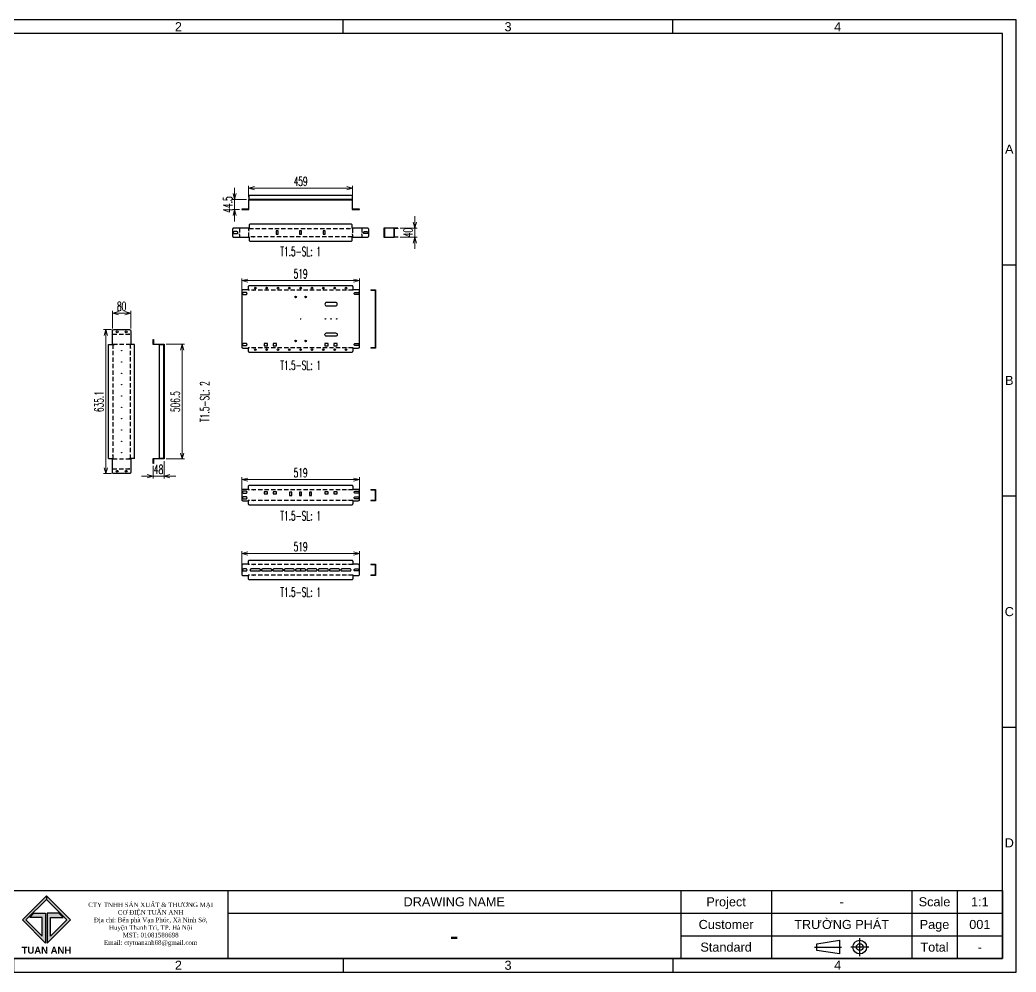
# Model space of a CAD drawing. Header units: millimetres. Extents: x 28713 to 59118, y -54378 to -19615.
# Drawn here: x 54721 to 59118, y -46563 to -42363 of the extents above; entities that cross this region are included whole.
import ezdxf
from ezdxf.enums import TextEntityAlignment as Align

# ---------------------------------------------------------------- set-up
doc = ezdxf.new("R2010")
doc.units = ezdxf.units.MM
doc.header["$LTSCALE"] = 3
doc.linetypes.add('HIDDEN', pattern=[9.525, 6.35, -3.175])
for name, color, linetype in [('@.HIDDEN', 8, 'HIDDEN'), ('@.TEXT', 7, 'Continuous'), ('@.VISIBLE', 7, 'Continuous'), ('dim', 7, 'Continuous'), ('S-DIM', 7, 'Continuous')]:
    doc.layers.add(name, color=color, linetype=linetype)
doc.styles.add('Ann_w01', font='romans.shx', dxfattribs={"width": 0.6, "bigfont": 'chineset.shx'})
doc.styles.add('Arial', font='arial.ttf')
doc.dimstyles.new('Dim 01_SC20', dxfattribs={"dimscale": 20, "dimtxt": 2, "dimasz": 1.3, "dimexe": 0.5, "dimexo": 0.5, "dimgap": 0.5, "dimtad": 1, "dimdec": 1, "dimzin": 12, "dimdsep": 46, "dimtxsty": 'Ann_w01', "dimblk": 'OPEN30', "dimcen": 1.5, "dimclrd": 6, "dimclre": 6, "dimclrt": 3, "dimadec": 1, "dimazin": 3, "dimtm": 1e-09, "dimtfac": 1, "dimtdec": 1, "dimtix": 1, "dimtmove": 0, "dimatfit": 3, "dimldrblk": 'OPEN30', "dimfxl": 1, "dimtolj": 1, "dimlwd": 20, "dimlwe": 20, "dimarcsym": 0})

# ---------------------------------------------------------------- blocks, each defined once
blk = doc.blocks.new('Standard ISO')
at = {"color": 6}
for p, q in [((-6, 0), (0, 0)), ((6, 0), (2, 0)), ((4, -2), (4, 2))]:
    blk.add_line(p, q, dxfattribs=at)
blk.add_lwpolyline([(-0.5, 1.5), (-0.5, -1.5), (-5.5, -0.75), (-5.5, 0.75), (-0.5, 1.5)])
for radius in [1.5, 0.75]:
    blk.add_circle((4, 0), radius)
blk = doc.blocks.new('A$C4dbb82d6')
at = {"layer": '@.VISIBLE'}
h = blk.add_hatch(color=30, dxfattribs=at)
h.dxf.hatch_style = 1
h.paths.add_polyline_path([(0.21, 4.97), (3.62, 1.56), (3.62, 5.97), (1.92, 5.97), (1.3, 5.35), (3.12, 5.35), (3.12, 2.59), (0.74, 4.97), (3.75, 7.98), (3.75, 8.51)])
h = blk.add_hatch(color=150, dxfattribs=at)
h.dxf.hatch_style = 1
h.paths.add_polyline_path([(6.76, 4.97), (4.37, 2.59), (4.37, 5.35), (6.2, 5.35), (5.58, 5.97), (3.88, 5.97), (3.88, 1.56), (7.29, 4.97), (3.75, 8.51), (3.75, 7.98)])
at = {"layer": '@.VISIBLE', "color": 30}
blk.add_lwpolyline([(3.62, 5.97), (3.62, 1.56), (0.21, 4.97), (3.75, 8.51), (3.75, 7.98), (0.74, 4.97), (3.12, 2.59), (3.12, 5.35), (1.3, 5.35), (1.92, 5.97)], close=True, dxfattribs=at)
at = {"layer": '@.VISIBLE', "color": 150}
blk.add_lwpolyline([(3.88, 5.97), (3.88, 1.56), (7.29, 4.97), (3.75, 8.51), (3.75, 7.98), (6.76, 4.97), (4.37, 2.59), (4.37, 5.35), (6.2, 5.35), (5.58, 5.97)], close=True, dxfattribs=at)
at = {"layer": '@.VISIBLE', "color": 30, "insert": (3.75, 0.51), "char_height": 1, "attachment_point": 5, "style": 'Ann_w01'}
blk.add_mtext_dynamic_manual_height_columns('{\\fArial|b1|i0|c0|p34;\\W1;TUAN ANH}', width=7.5, gutter_width=49.6, heights=[0], dxfattribs=at)
blk = doc.blocks.new('KHUNG BAN VE (Made by Tung)')
at = {"layer": '@.VISIBLE', "color": 8}
for p, q in [((75.75, 207), (75.75, 210)), ((148.5, 207), (148.5, 210)), ((221.25, 207), (221.25, 210)), ((3, 156), (0, 156)), ((294, 156), (297, 156)), ((3, 105), (0, 105)), ((294, 105), (297, 105)), ((3, 54), (0, 54)), ((294, 54), (297, 54)), ((23, 18), (23, 3)), ((53, 18), (53, 3)), ((73, 18), (73, 3)), ((123, 18), (123, 3)), ((223, 18), (223, 3)), ((243, 18), (243, 3)), ((274, 18), (274, 3)), ((284, 18), (284, 3)), ((3, 13), (73, 13)), ((123, 13), (294, 13)), ((3, 8), (73, 8)), ((23, 8), (3, 3)), ((223, 8), (294, 8)), ((75.75, 3), (75.75, 0)), ((148.5, 3), (148.5, 0)), ((221.25, 3), (221.25, 0))]:
    blk.add_line(p, q, dxfattribs=at)
for points in [[(0, 0), (297, 0), (297, 210), (0, 210)], [(3, 3), (294, 3), (294, 207), (3, 207)], [(3, 18), (294, 18), (294, 3), (3, 3)]]:
    blk.add_lwpolyline(points, close=True, dxfattribs=at)
at = {"xscale": 1.5, "yscale": 1.5, "zscale": 1.5}
blk.add_blockref('A$C4dbb82d6', (77.375, 4.041), dxfattribs=at)
blk.add_blockref('Standard ISO', (258.5, 5.5))
at = {"layer": '@.TEXT', "color": 1, "style": 'Arial'}
for s, p in [('1', (39.375, 208.5)), ('2', (112.125, 208.5)), ('3', (184.875, 208.5)), ('4', (257.625, 208.5)), ('A', (1.5, 181.5)), ('A', (295.5, 181.5)), ('B', (1.5, 130.5)), ('B', (295.5, 130.5)), ('C', (1.5, 79.5)), ('C', (295.5, 79.5)), ('D', (1.5, 28.5)), ('D', (295.5, 28.5)), ('30/07/2026', (63, 15.5)), ('30/07/2026', (63, 10.5)), ('1', (39.375, 1.5)), ('2', (112.125, 1.5)), ('3', (184.875, 1.5)), ('4', (257.625, 1.5))]:
    blk.add_text(s, height=2, dxfattribs=at).set_placement(p, align=Align.MIDDLE_CENTER)
at = {"layer": '@.TEXT', "color": 2, "style": 'Arial'}
for s, p in [('Designer', (13, 15.5)), ('DRAWING NAME', (173, 15.5)), ('Project', (233, 15.5)), ('Scale', (279, 15.5)), ('Approved', (13, 10.5)), ('Customer', (233, 10.5)), ('Page', (279, 10.5)), ('Standard', (233, 5.5)), ('Total', (279, 5.5)), ('Name', (38, 5.5)), ('Date', (63, 5.5))]:
    blk.add_text(s, height=2, dxfattribs=at).set_placement(p, align=Align.MIDDLE_CENTER)
at = {"layer": '@.TEXT', "color": 1, "style": 'Arial'}
for tag, height, p in [('DESIGNER_NAME', 2, (38, 15.5)), ('PROJECT_CODE', 2, (258.5, 15.5)), ('SCALE', 2, (289, 15.5)), ('APPROVED_NAME', 2, (38, 10.5)), ('CUSTOMER_NAME', 2, (258.5, 10.5)), ('PAGE', 2, (289, 10.5)), ('DRAWING_NAME', 4, (173, 8)), ('TOTAL', 2, (289, 5.5))]:
    blk.add_attdef(tag, text='', height=height, dxfattribs=at).set_placement(p, align=Align.MIDDLE_CENTER)
at = {"layer": '@.VISIBLE', "color": 30, "insert": (106, 10.5), "char_height": 1, "attachment_point": 5, "style": 'Ann_w01'}
blk.add_mtext_dynamic_manual_height_columns('{\\fTimes New Roman|b0|i0|c0|p18;\\W1;CTY TNHH SẢN XUẤT & THƯƠNG MẠI CƠ ĐIỆN TUẤN ANH\\PĐịa chỉ: Bến phà Vạn Phúc, Xã Ninh Sở, Huyện Thanh Trì, TP. Hà Nội\\PMST: 01081588698\\PEmail: ctytuananh68@gmail.com}', width=28.70976, gutter_width=99.197, heights=[0], dxfattribs=at)
blk = doc.blocks.new('Oval 20x9')
at = {"layer": '@.VISIBLE', "color": 2}
blk.add_lwpolyline([(-5.5, -4.5), (5.5, -4.5, 0.414214), (10, 0), (10, 0, 0.414214), (5.5, 4.5), (-5.5, 4.5, 0.414214), (-10, 0), (-10, 0, 0.414214)], format="xyb", close=True, dxfattribs=at)
blk = doc.blocks.new('_Open30')
at = {"color": 0, "linetype": 'ByBlock', "lineweight": -2}
for p, q in [((-1, 0.27), (0, 0)), ((0, 0), (-1, -0.27)), ((0, 0), (-1, 0))]:
    blk.add_line(p, q, dxfattribs=at)
blk = doc.blocks.new('*D292')
at = {"layer": 'Defpoints', "color": 0, "transparency": 16777216}
for p in [(56190, -43104.8), (55731, -43154.7), (56190, -43154.7)]:
    blk.add_point(p, dxfattribs=at)
at = {"layer": 'dim', "color": 6, "lineweight": 20, "transparency": 16777216}
for p, q in [((55731, -43144.7), (55731, -43094.8)), ((55757, -43104.8), (56164, -43104.8)), ((56190, -43144.7), (56190, -43094.8))]:
    blk.add_line(p, q, dxfattribs=at)
at = {"layer": 'dim', "color": 6, "lineweight": 20, "transparency": 16777216, "xscale": 26, "yscale": 26, "zscale": 26, "rotation": 180}
blk.add_blockref('_Open30', (55731, -43104.8), dxfattribs=at)
at = {"layer": 'dim', "color": 6, "lineweight": 20, "transparency": 16777216, "xscale": 26, "yscale": 26, "zscale": 26}
blk.add_blockref('_Open30', (56190, -43104.8), dxfattribs=at)
at = {"layer": 'dim', "color": 3, "transparency": 16777216, "insert": (55960.5, -43074.8), "char_height": 40, "attachment_point": 5, "style": 'Ann_w01'}
blk.add_mtext('\\A1;459', dxfattribs=at)
blk = doc.blocks.new('*D293')
at = {"layer": 'Defpoints', "color": 0, "transparency": 16777216}
for p in [(55669.2, -43154.7), (55731, -43154.7), (55701, -43199.2)]:
    blk.add_point(p, dxfattribs=at)
at = {"layer": 'dim', "color": 6, "lineweight": 20, "transparency": 16777216}
for p, q in [((55669.2, -43128.7), (55669.2, -43102.7)), ((55721, -43154.7), (55659.2, -43154.7)), ((55669.2, -43199.2), (55669.2, -43154.7)), ((55691, -43199.2), (55659.2, -43199.2)), ((55669.2, -43225.2), (55669.2, -43251.2))]:
    blk.add_line(p, q, dxfattribs=at)
at = {"layer": 'dim', "color": 6, "lineweight": 20, "transparency": 16777216, "xscale": 26, "yscale": 26, "zscale": 26}
for p, rotation in [((55669.2, -43154.7), 270), ((55669.2, -43199.2), 90)]:
    blk.add_blockref('_Open30', p, dxfattribs=dict(at, rotation=rotation))
at = {"layer": 'dim', "color": 3, "transparency": 16777216, "insert": (55639.2, -43176.9), "char_height": 40, "attachment_point": 5, "rotation": 90, "style": 'Ann_w01'}
blk.add_mtext('\\A1;44.5', dxfattribs=at)
blk = doc.blocks.new('*D294')
at = {"layer": 'Defpoints', "color": 0, "transparency": 16777216}
for p in [(56390, -43280.7), (56390, -43320.7), (56464.7, -43320.7)]:
    blk.add_point(p, dxfattribs=at)
at = {"layer": 'S-DIM', "color": 6, "lineweight": 20, "transparency": 16777216}
for p, q in [((56464.7, -43254.7), (56464.7, -43228.7)), ((56400, -43280.7), (56474.7, -43280.7)), ((56464.7, -43280.7), (56464.7, -43320.7)), ((56400, -43320.7), (56474.7, -43320.7)), ((56464.7, -43346.7), (56464.7, -43372.7))]:
    blk.add_line(p, q, dxfattribs=at)
at = {"layer": 'S-DIM', "color": 6, "lineweight": 20, "transparency": 16777216, "xscale": 26, "yscale": 26, "zscale": 26}
for p, rotation in [((56464.7, -43280.7), 270), ((56464.7, -43320.7), 90)]:
    blk.add_blockref('_Open30', p, dxfattribs=dict(at, rotation=rotation))
at = {"layer": 'S-DIM', "color": 3, "transparency": 16777216, "insert": (56434.7, -43300.7), "char_height": 40, "attachment_point": 5, "rotation": 90, "style": 'Ann_w01'}
blk.add_mtext('\\A1;40', dxfattribs=at)
blk = doc.blocks.new('*D295')
at = {"layer": 'Defpoints', "color": 0, "transparency": 16777216}
for p in [(55701, -43512.4), (55701, -43805), (56220, -43805)]:
    blk.add_point(p, dxfattribs=at)
at = {"layer": 'dim', "color": 6, "lineweight": 20, "transparency": 16777216}
for p, q in [((55701, -43795), (55701, -43502.4)), ((56194, -43512.4), (55727, -43512.4)), ((56220, -43795), (56220, -43502.4))]:
    blk.add_line(p, q, dxfattribs=at)
at = {"layer": 'dim', "color": 6, "lineweight": 20, "transparency": 16777216, "xscale": 26, "yscale": 26, "zscale": 26, "rotation": 180}
blk.add_blockref('_Open30', (55701, -43512.4), dxfattribs=at)
at = {"layer": 'dim', "color": 6, "lineweight": 20, "transparency": 16777216, "xscale": 26, "yscale": 26, "zscale": 26}
blk.add_blockref('_Open30', (56220, -43512.4), dxfattribs=at)
at = {"layer": 'dim', "color": 3, "transparency": 16777216, "insert": (55960.5, -43482.4), "char_height": 40, "attachment_point": 5, "style": 'Ann_w01'}
blk.add_mtext('\\A1;519', dxfattribs=at)
blk = doc.blocks.new('*D296')
at = {"layer": 'Defpoints', "color": 0, "transparency": 16777216}
for p in [(55357.7, -43792.8), (55437.3, -43792.8), (55357.7, -44299.3)]:
    blk.add_point(p, dxfattribs=at)
at = {"layer": 'dim', "color": 6, "lineweight": 20, "transparency": 16777216}
for p, q in [((55367.7, -43792.8), (55447.3, -43792.8)), ((55437.3, -44273.3), (55437.3, -43818.8)), ((55367.7, -44299.3), (55447.3, -44299.3))]:
    blk.add_line(p, q, dxfattribs=at)
at = {"layer": 'dim', "color": 6, "lineweight": 20, "transparency": 16777216, "xscale": 26, "yscale": 26, "zscale": 26}
for p, rotation in [((55437.3, -43792.8), 90), ((55437.3, -44299.3), 270)]:
    blk.add_blockref('_Open30', p, dxfattribs=dict(at, rotation=rotation))
at = {"layer": 'dim', "color": 3, "transparency": 16777216, "insert": (55407.3, -44046.1), "char_height": 40, "attachment_point": 5, "rotation": 90, "style": 'Ann_w01'}
blk.add_mtext('\\A1;506.5', dxfattribs=at)
blk = doc.blocks.new('*D297')
at = {"layer": 'Defpoints', "color": 0, "transparency": 16777216}
for p in [(55309.7, -44319.3), (55357.7, -44299.3), (55357.7, -44375.4)]:
    blk.add_point(p, dxfattribs=at)
at = {"layer": 'dim', "color": 6, "lineweight": 20, "transparency": 16777216}
for p, q in [((55357.7, -44309.3), (55357.7, -44385.4)), ((55309.7, -44329.3), (55309.7, -44385.4)), ((55283.7, -44375.4), (55257.7, -44375.4)), ((55309.7, -44375.4), (55357.7, -44375.4)), ((55383.7, -44375.4), (55409.7, -44375.4))]:
    blk.add_line(p, q, dxfattribs=at)
at = {"layer": 'dim', "color": 6, "lineweight": 20, "transparency": 16777216, "xscale": 26, "yscale": 26, "zscale": 26}
blk.add_blockref('_Open30', (55309.7, -44375.4), dxfattribs=at)
at = {"layer": 'dim', "color": 6, "lineweight": 20, "transparency": 16777216, "xscale": 26, "yscale": 26, "zscale": 26, "rotation": 180}
blk.add_blockref('_Open30', (55357.7, -44375.4), dxfattribs=at)
at = {"layer": 'dim', "color": 3, "transparency": 16777216, "insert": (55333.7, -44345.4), "char_height": 40, "attachment_point": 5, "style": 'Ann_w01'}
blk.add_mtext('\\A1;48', dxfattribs=at)
blk = doc.blocks.new('*D298')
at = {"layer": 'Defpoints', "color": 0, "transparency": 16777216}
for p in [(55130.4, -43655.9), (55130.4, -43733.5), (55210.4, -43733.5)]:
    blk.add_point(p, dxfattribs=at)
at = {"layer": 'dim', "color": 6, "lineweight": 20, "transparency": 16777216}
for p, q in [((55130.4, -43723.5), (55130.4, -43645.9)), ((55184.4, -43655.9), (55156.4, -43655.9)), ((55210.4, -43723.5), (55210.4, -43645.9))]:
    blk.add_line(p, q, dxfattribs=at)
at = {"layer": 'dim', "color": 6, "lineweight": 20, "transparency": 16777216, "xscale": 26, "yscale": 26, "zscale": 26, "rotation": 180}
blk.add_blockref('_Open30', (55130.4, -43655.9), dxfattribs=at)
at = {"layer": 'dim', "color": 6, "lineweight": 20, "transparency": 16777216, "xscale": 26, "yscale": 26, "zscale": 26}
blk.add_blockref('_Open30', (55210.4, -43655.9), dxfattribs=at)
at = {"layer": 'dim', "color": 3, "transparency": 16777216, "insert": (55170.4, -43625.9), "char_height": 40, "attachment_point": 5, "style": 'Ann_w01'}
blk.add_mtext('\\A1;80', dxfattribs=at)
blk = doc.blocks.new('*D299')
at = {"layer": 'Defpoints', "color": 0, "transparency": 16777216}
for p in [(55135.4, -43728.5), (55100.8, -44363.6), (55135.4, -44363.6)]:
    blk.add_point(p, dxfattribs=at)
at = {"layer": 'dim', "color": 6, "lineweight": 20, "transparency": 16777216}
for p, q in [((55125.4, -43728.5), (55090.8, -43728.5)), ((55100.8, -43754.5), (55100.8, -44337.6)), ((55125.4, -44363.6), (55090.8, -44363.6))]:
    blk.add_line(p, q, dxfattribs=at)
at = {"layer": 'dim', "color": 6, "lineweight": 20, "transparency": 16777216, "xscale": 26, "yscale": 26, "zscale": 26}
for p, rotation in [((55100.8, -43728.5), 90), ((55100.8, -44363.6), 270)]:
    blk.add_blockref('_Open30', p, dxfattribs=dict(at, rotation=rotation))
at = {"layer": 'dim', "color": 3, "transparency": 16777216, "insert": (55070.8, -44046.1), "char_height": 40, "attachment_point": 5, "rotation": 90, "style": 'Ann_w01'}
blk.add_mtext('\\A1;635.1', dxfattribs=at)
blk = doc.blocks.new('*D300')
at = {"layer": 'Defpoints', "color": 0, "transparency": 16777216}
for p in [(55701, -44390.2), (55701, -44478.5), (56220, -44478.5)]:
    blk.add_point(p, dxfattribs=at)
at = {"layer": 'dim', "color": 6, "lineweight": 20, "transparency": 16777216}
for p, q in [((55701, -44468.5), (55701, -44380.2)), ((56194, -44390.2), (55727, -44390.2)), ((56220, -44468.5), (56220, -44380.2))]:
    blk.add_line(p, q, dxfattribs=at)
at = {"layer": 'dim', "color": 6, "lineweight": 20, "transparency": 16777216, "xscale": 26, "yscale": 26, "zscale": 26, "rotation": 180}
blk.add_blockref('_Open30', (55701, -44390.2), dxfattribs=at)
at = {"layer": 'dim', "color": 6, "lineweight": 20, "transparency": 16777216, "xscale": 26, "yscale": 26, "zscale": 26}
blk.add_blockref('_Open30', (56220, -44390.2), dxfattribs=at)
at = {"layer": 'dim', "color": 3, "transparency": 16777216, "insert": (55960.5, -44360.2), "char_height": 40, "attachment_point": 5, "style": 'Ann_w01'}
blk.add_mtext('\\A1;519', dxfattribs=at)
blk = doc.blocks.new('*D301')
at = {"layer": 'Defpoints', "color": 0, "transparency": 16777216}
for p in [(55701, -44715.8), (55701, -44808.8), (56220, -44808.8)]:
    blk.add_point(p, dxfattribs=at)
at = {"layer": 'dim', "color": 6, "lineweight": 20, "transparency": 16777216}
for p, q in [((55701, -44798.8), (55701, -44705.8)), ((56194, -44715.8), (55727, -44715.8)), ((56220, -44798.8), (56220, -44705.8))]:
    blk.add_line(p, q, dxfattribs=at)
at = {"layer": 'dim', "color": 6, "lineweight": 20, "transparency": 16777216, "xscale": 26, "yscale": 26, "zscale": 26, "rotation": 180}
blk.add_blockref('_Open30', (55701, -44715.8), dxfattribs=at)
at = {"layer": 'dim', "color": 6, "lineweight": 20, "transparency": 16777216, "xscale": 26, "yscale": 26, "zscale": 26}
blk.add_blockref('_Open30', (56220, -44715.8), dxfattribs=at)
at = {"layer": 'dim', "color": 3, "transparency": 16777216, "insert": (55960.5, -44685.8), "char_height": 40, "attachment_point": 5, "style": 'Ann_w01'}
blk.add_mtext('\\A1;519', dxfattribs=at)

msp = doc.modelspace()

# ---------------------------------------------------------------- linework, layer by layer
for p, q in [((56328.48, -43300.73), (56329.98, -43300.73)), ((56328.48, -43300.73), (56329.98, -43300.73)), ((56329.98, -43280.73), (56329.98, -43320.73)), ((56389.98, -43280.73), (56372.98, -43280.73)), ((56389.98, -43320.73), (56372.98, -43320.73))]:
    msp.add_line(p, q)
for points in [[(55851.98, -43308.23), (55860.98, -43308.23), (55860.98, -43293.23), (55851.98, -43293.23)], [(55955.98, -43308.23), (55964.98, -43308.23), (55964.98, -43293.23), (55955.98, -43293.23)], [(56059.96, -43308.23), (56068.96, -43308.23), (56068.96, -43293.23), (56059.96, -43293.23)], [(56328.48, -43320.73), (56372.98, -43320.73), (56372.98, -43280.73), (56328.48, -43280.73)], [(55798.94, -43799.46), (55813.94, -43799.46), (55813.94, -43790.46), (55798.94, -43790.46)], [(55838.94, -43799.46), (55853.94, -43799.46), (55853.94, -43790.46), (55838.94, -43790.46)], [(56066.94, -43799.46), (56081.94, -43799.46), (56081.94, -43790.46), (56066.94, -43790.46)], [(56106.94, -43799.46), (56121.94, -43799.46), (56121.94, -43790.46), (56106.94, -43790.46)], [(55798.94, -44452.97), (55813.94, -44452.97), (55813.94, -44443.97), (55798.94, -44443.97)], [(55838.94, -44452.97), (55853.94, -44452.97), (55853.94, -44443.97), (55838.94, -44443.97)], [(55912.1, -44460.97), (55921.1, -44460.97), (55921.1, -44445.97), (55912.1, -44445.97)], [(55956.04, -44460.97), (55965.04, -44460.97), (55965.04, -44445.97), (55956.04, -44445.97)], [(55999.98, -44460.97), (56008.98, -44460.97), (56008.98, -44445.97), (55999.98, -44445.97)], [(56066.94, -44452.97), (56081.94, -44452.97), (56081.94, -44443.97), (56066.94, -44443.97)], [(56106.94, -44452.97), (56121.94, -44452.97), (56121.94, -44443.97), (56106.94, -44443.97)]]:
    msp.add_lwpolyline(points, close=True)
msp.add_lwpolyline([(56389.98, -43280.73), (56389.98, -43282.23), (56372.98, -43282.23), (56372.98, -43319.23), (56389.98, -43319.23), (56389.98, -43320.73)])
for points in [[(56074.71, -43623.72), (56114.63, -43623.72, 0.4142136), (56121.63, -43616.72), (56121.63, -43615.72, 0.4142136), (56114.63, -43608.72), (56074.71, -43608.72, 0.4142136), (56067.71, -43615.72), (56067.71, -43616.72, 0.4142136)], [(56074.71, -43743.23), (56114.63, -43743.23, -0.4142136), (56121.63, -43750.23), (56121.63, -43751.23, -0.4142136), (56114.63, -43758.23), (56074.71, -43758.23, -0.4142136), (56067.71, -43751.23), (56067.71, -43750.23, -0.4142136)]]:
    msp.add_lwpolyline(points, format="xyb", close=True)
for centre, radius in [((55938.48, -43584.46), 3.5), ((55982.48, -43584.46), 3.5), ((56069.67, -43681.27), 1), ((56094.67, -43681.27), 1), ((56119.67, -43681.27), 1), ((55938.48, -43778.46), 3.5), ((55982.48, -43778.46), 3.5), ((55170.4, -43821.08), 1), ((55170.4, -43871.08), 1), ((55170.4, -43921.08), 1), ((55170.4, -43971.08), 1), ((55170.4, -44021.08), 1), ((55170.4, -44071.08), 1), ((55170.4, -44121.08), 1), ((55170.4, -44171.08), 1), ((55170.4, -44221.08), 1), ((55170.4, -44271.08), 1)]:
    msp.add_circle(centre, radius)
at = {"layer": '@.HIDDEN', "linetype": 'HIDDEN'}
for p, q in [((55690.44, -43280.73), (55690.44, -43320.73)), ((56230.64, -43280.73), (56230.64, -43320.73)), ((55959.04, -43681.46), (55962.04, -43681.46)), ((55960.54, -43679.96), (55960.54, -43682.96)), ((55959.04, -44458.47), (55962.04, -44458.47)), ((55960.54, -44456.97), (55960.54, -44459.97)), ((55959.04, -44788.8), (55962.04, -44788.8)), ((55960.54, -44787.3), (55960.54, -44790.3))]:
    msp.add_line(p, q, dxfattribs=at)
at = {"layer": '@.HIDDEN'}
for p, q in [((55130.4, -43748.73), (55210.4, -43748.73)), ((55130.4, -44343.43), (55210.4, -44343.43))]:
    msp.add_line(p, q, dxfattribs=at)
at = {"layer": '@.HIDDEN', "linetype": 'HIDDEN'}
msp.add_lwpolyline([(56188.74, -43319.43), (55732.34, -43319.43), (55732.34, -43282.03), (56188.74, -43282.03)], close=True, dxfattribs=at)
for points in [[(56192.04, -43554.26), (55729.04, -43554.26)], [(56192.04, -43808.66), (55729.04, -43808.66)], [(56192.04, -44434.77), (55729.04, -44434.77)], [(56192.04, -44482.17), (55729.04, -44482.17)], [(56192.04, -44765.1), (55729.04, -44765.1)], [(56192.04, -44812.5), (55729.04, -44812.5)]]:
    msp.add_lwpolyline(points, dxfattribs=at)
at = {"layer": '@.HIDDEN'}
msp.add_lwpolyline([(55131.7, -43794.13), (55131.7, -44298.03), (55209.1, -44298.03), (55209.1, -43794.13)], close=True, dxfattribs=at)
at = {"layer": '@.VISIBLE', "color": 1}
for p, q in [((55690.44, -43292.88), (55690.44, -43294.88)), ((55690.44, -43308.59), (55690.44, -43306.59)), ((55732.34, -43292.88), (55732.34, -43294.88)), ((55732.34, -43308.59), (55732.34, -43306.59)), ((55750.41, -43282.03), (55752.41, -43282.03)), ((56170.67, -43282.03), (56168.67, -43282.03)), ((56188.74, -43292.88), (56188.74, -43294.88)), ((56188.74, -43308.59), (56188.74, -43306.59)), ((56230.64, -43292.88), (56230.64, -43294.88)), ((56230.64, -43308.59), (56230.64, -43306.59)), ((55750.41, -43319.43), (55752.41, -43319.43)), ((56170.67, -43319.43), (56168.67, -43319.43)), ((55750.41, -43554.26), (55752.41, -43554.26)), ((56170.67, -43554.26), (56168.67, -43554.26)), ((55135.73, -43748.73), (55138.73, -43748.73)), ((55205.08, -43748.73), (55202.08, -43748.73)), ((55135.73, -43794.13), (55138.73, -43794.13)), ((55205.08, -43794.13), (55202.08, -43794.13)), ((55131.7, -43808.86), (55131.7, -43811.86)), ((55209.1, -43808.86), (55209.1, -43811.86)), ((55750.41, -43808.66), (55752.41, -43808.66)), ((56170.67, -43808.66), (56168.67, -43808.66)), ((55131.7, -44283.3), (55131.7, -44280.3)), ((55135.73, -44298.03), (55138.73, -44298.03)), ((55205.08, -44298.03), (55202.08, -44298.03)), ((55209.1, -44283.3), (55209.1, -44280.3)), ((55135.73, -44343.43), (55138.73, -44343.43)), ((55205.08, -44343.43), (55202.08, -44343.43)), ((55750.41, -44434.77), (55752.41, -44434.77)), ((56170.67, -44434.77), (56168.67, -44434.77)), ((55750.41, -44482.17), (55752.41, -44482.17)), ((56170.67, -44482.17), (56168.67, -44482.17)), ((55750.41, -44765.1), (55752.41, -44765.1)), ((56170.67, -44765.1), (56168.67, -44765.1)), ((55750.41, -44812.5), (55752.41, -44812.5)), ((56170.67, -44812.5), (56168.67, -44812.5))]:
    msp.add_line(p, q, dxfattribs=at)
at = {"layer": '@.VISIBLE'}
for p, q in [((55733.04, -43280.73), (55733.04, -43282.03)), ((56188.04, -43280.73), (56188.04, -43282.03)), ((55733.04, -43320.73), (55733.04, -43319.43)), ((56188.04, -43320.73), (56188.04, -43319.43)), ((55729.04, -43552.96), (55729.04, -43554.26)), ((56192.04, -43552.96), (56192.04, -43554.26)), ((56270.76, -43552.96), (56270.76, -43554.46)), ((56290.76, -43568.96), (56289.26, -43568.96)), ((56290.76, -43793.96), (56289.26, -43793.96)), ((55113, -44297.53), (55113, -43794.63)), ((55113, -43794.63), (55130.4, -43794.63)), ((55227.8, -43794.63), (55210.4, -43794.63)), ((55227.8, -44297.53), (55227.8, -43794.63)), ((55729.04, -43809.96), (55729.04, -43808.66)), ((56192.04, -43809.96), (56192.04, -43808.66)), ((56270.76, -43808.46), (56270.76, -43809.96)), ((55113, -44297.53), (55130.4, -44297.53)), ((55227.8, -44297.53), (55210.4, -44297.53)), ((55729.04, -44433.47), (55729.04, -44434.77)), ((56192.04, -44433.47), (56192.04, -44434.77)), ((56270.76, -44433.47), (56270.76, -44434.97)), ((56290.76, -44445.97), (56289.26, -44445.97)), ((55729.04, -44483.47), (55729.04, -44482.17)), ((56192.04, -44483.47), (56192.04, -44482.17)), ((56270.76, -44481.97), (56270.76, -44483.47)), ((56290.76, -44470.97), (56289.26, -44470.97)), ((55729.04, -44763.8), (55729.04, -44765.1)), ((56192.04, -44763.8), (56192.04, -44765.1)), ((56270.76, -44763.8), (56270.76, -44765.3)), ((56290.76, -44788.8), (56289.26, -44788.8)), ((56290.76, -44788.8), (56289.26, -44788.8)), ((55729.04, -44813.8), (55729.04, -44812.5)), ((56192.04, -44813.8), (56192.04, -44812.5)), ((56270.76, -44812.3), (56270.76, -44813.8))]:
    msp.add_line(p, q, dxfattribs=at)
for points in [[(56220.04, -43197.68), (56190.04, -43197.68), (56190.04, -43154.68), (55731.04, -43154.68), (55731.04, -43197.68), (55701.04, -43197.68), (55701.04, -43199.18), (55732.54, -43199.18), (55732.54, -43156.18), (56188.54, -43156.18), (56188.54, -43199.18), (56220.04, -43199.18)], [(55311.23, -43772.83), (55311.23, -43792.83), (55357.73, -43792.83), (55357.73, -44299.33), (55311.23, -44299.33), (55311.23, -44319.33), (55309.73, -44319.33), (55309.73, -44297.83), (55356.23, -44297.83), (55356.23, -43794.33), (55309.73, -43794.33), (55309.73, -43772.83)]]:
    msp.add_lwpolyline(points, close=True, dxfattribs=at)
for points in [[(55733.04, -43154.68), (55733.04, -43136.18), (56188.04, -43136.18), (56188.04, -43154.68)], [(56270.76, -43552.96), (56290.76, -43552.96), (56290.76, -43809.96), (56270.76, -43809.96)], [(56270.76, -43554.46), (56289.26, -43554.46), (56289.26, -43808.46), (56270.76, -43808.46)], [(55356.23, -44297.53), (55337.73, -44297.53), (55337.73, -43794.63), (55356.23, -43794.63)], [(56270.76, -44433.47), (56290.76, -44433.47), (56290.76, -44483.47), (56270.76, -44483.47)], [(56270.76, -44434.97), (56289.26, -44434.97), (56289.26, -44481.97), (56270.76, -44481.97)], [(56270.76, -44763.8), (56290.76, -44763.8), (56290.76, -44813.8), (56270.76, -44813.8)], [(56270.76, -44765.3), (56289.26, -44765.3), (56289.26, -44812.3), (56270.76, -44812.3)]]:
    msp.add_lwpolyline(points, dxfattribs=at)
for points in [[(56188.04, -43280.73), (56188.04, -43268.33, 0.4142136), (56183.04, -43263.33), (55738.04, -43263.33, 0.4142136), (55733.04, -43268.33), (55733.04, -43280.73)], [(55733.04, -43280.73), (55665.24, -43280.73, 0.4142136), (55660.24, -43285.73), (55660.24, -43315.73, 0.4142136), (55665.24, -43320.73), (55733.04, -43320.73)], [(56188.04, -43320.73), (56255.84, -43320.73, 0.4142136), (56260.84, -43315.73), (56260.84, -43285.73, 0.4142136), (56255.84, -43280.73), (56188.04, -43280.73)], [(55733.04, -43320.73), (55733.04, -43333.13, 0.4142136), (55738.04, -43338.13), (56183.04, -43338.13, 0.4142136), (56188.04, -43333.13), (56188.04, -43320.73)], [(55729.04, -43552.96), (55706.04, -43552.96, 0.4142136), (55701.04, -43557.96), (55701.04, -43804.96, 0.4142136), (55706.04, -43809.96), (55729.04, -43809.96)], [(56192.04, -43552.96), (56192.04, -43540.56, 0.4142136), (56187.04, -43535.56), (55734.04, -43535.56, 0.4142136), (55729.04, -43540.56), (55729.04, -43552.96)], [(56192.04, -43809.96), (56215.04, -43809.96, 0.4142136), (56220.04, -43804.96), (56220.04, -43557.96, 0.4142136), (56215.04, -43552.96), (56192.04, -43552.96)], [(55130.4, -43794.63), (55130.4, -43733.53, -0.4142136), (55135.4, -43728.53), (55205.4, -43728.53, -0.4142136), (55210.4, -43733.53), (55210.4, -43794.63)], [(55729.04, -43809.96), (55729.04, -43822.36, 0.4142136), (55734.04, -43827.36), (56187.04, -43827.36, 0.4142136), (56192.04, -43822.36), (56192.04, -43809.96)], [(55210.4, -44297.53), (55210.4, -44358.63, -0.4142136), (55205.4, -44363.63), (55135.4, -44363.63, -0.4142136), (55130.4, -44358.63), (55130.4, -44297.53)], [(55729.04, -44433.47), (55706.04, -44433.47, 0.4142136), (55701.04, -44438.47), (55701.04, -44478.47, 0.4142136), (55706.04, -44483.47), (55729.04, -44483.47)], [(56192.04, -44433.47), (56192.04, -44421.07, 0.4142136), (56187.04, -44416.07), (55734.04, -44416.07, 0.4142136), (55729.04, -44421.07), (55729.04, -44433.47)], [(56192.04, -44483.47), (56215.04, -44483.47, 0.4142136), (56220.04, -44478.47), (56220.04, -44438.47, 0.4142136), (56215.04, -44433.47), (56192.04, -44433.47)], [(55729.04, -44483.47), (55729.04, -44495.87, 0.4142136), (55734.04, -44500.87), (56187.04, -44500.87, 0.4142136), (56192.04, -44495.87), (56192.04, -44483.47)], [(56192.04, -44763.8), (56192.04, -44751.4, 0.4142136), (56187.04, -44746.4), (55734.04, -44746.4, 0.4142136), (55729.04, -44751.4), (55729.04, -44763.8)], [(55729.04, -44763.8), (55706.04, -44763.8, 0.4142136), (55701.04, -44768.8), (55701.04, -44808.8, 0.4142136), (55706.04, -44813.8), (55729.04, -44813.8)], [(56192.04, -44813.8), (56215.04, -44813.8, 0.4142136), (56220.04, -44808.8), (56220.04, -44768.8, 0.4142136), (56215.04, -44763.8), (56192.04, -44763.8)], [(55729.04, -44813.8), (55729.04, -44826.2, 0.4142136), (55734.04, -44831.2), (56187.04, -44831.2, 0.4142136), (56192.04, -44826.2), (56192.04, -44813.8)]]:
    msp.add_lwpolyline(points, format="xyb", dxfattribs=at)
for points in [[(55742.54, -44793.3), (55778.54, -44793.3, 0.4142136), (55783.04, -44788.8), (55783.04, -44788.8, 0.4142136), (55778.54, -44784.3), (55742.54, -44784.3, 0.4142136), (55738.04, -44788.8), (55738.04, -44788.8, 0.4142136)], [(55792.54, -44793.3), (55828.54, -44793.3, 0.4142136), (55833.04, -44788.8), (55833.04, -44788.8, 0.4142136), (55828.54, -44784.3), (55792.54, -44784.3, 0.4142136), (55788.04, -44788.8), (55788.04, -44788.8, 0.4142136)], [(55842.54, -44793.3), (55878.54, -44793.3, 0.4142136), (55883.04, -44788.8), (55883.04, -44788.8, 0.4142136), (55878.54, -44784.3), (55842.54, -44784.3, 0.4142136), (55838.04, -44788.8), (55838.04, -44788.8, 0.4142136)], [(55892.54, -44793.3), (55928.54, -44793.3, 0.4142136), (55933.04, -44788.8), (55933.04, -44788.8, 0.4142136), (55928.54, -44784.3), (55892.54, -44784.3, 0.4142136), (55888.04, -44788.8), (55888.04, -44788.8, 0.4142136)], [(55942.54, -44793.3), (55978.54, -44793.3, 0.4142136), (55983.04, -44788.8), (55983.04, -44788.8, 0.4142136), (55978.54, -44784.3), (55942.54, -44784.3, 0.4142136), (55938.04, -44788.8), (55938.04, -44788.8, 0.4142136)], [(55992.54, -44793.3), (56028.54, -44793.3, 0.4142136), (56033.04, -44788.8), (56033.04, -44788.8, 0.4142136), (56028.54, -44784.3), (55992.54, -44784.3, 0.4142136), (55988.04, -44788.8), (55988.04, -44788.8, 0.4142136)], [(56042.54, -44793.3), (56078.54, -44793.3, 0.4142136), (56083.04, -44788.8), (56083.04, -44788.8, 0.4142136), (56078.54, -44784.3), (56042.54, -44784.3, 0.4142136), (56038.04, -44788.8), (56038.04, -44788.8, 0.4142136)], [(56092.54, -44793.3), (56128.54, -44793.3, 0.4142136), (56133.04, -44788.8), (56133.04, -44788.8, 0.4142136), (56128.54, -44784.3), (56092.54, -44784.3, 0.4142136), (56088.04, -44788.8), (56088.04, -44788.8, 0.4142136)], [(56142.54, -44793.3), (56178.54, -44793.3, 0.4142136), (56183.04, -44788.8), (56183.04, -44788.8, 0.4142136), (56178.54, -44784.3), (56142.54, -44784.3, 0.4142136), (56138.04, -44788.8), (56138.04, -44788.8, 0.4142136)]]:
    msp.add_lwpolyline(points, format="xyb", close=True, dxfattribs=at)
for centre in [(55760.54, -43545.56), (55810.54, -43545.56), (55860.54, -43545.56), (55910.54, -43545.56), (55960.54, -43545.56), (56010.54, -43545.56), (56060.54, -43545.56), (56110.54, -43545.56), (56160.54, -43545.56), (55760.54, -43817.36), (55810.54, -43817.36), (55860.54, -43817.36), (55910.54, -43817.36), (55960.54, -43817.36), (56010.54, -43817.36), (56060.54, -43817.36), (56110.54, -43817.36), (56160.54, -43817.36)]:
    msp.add_circle(centre, 3.5, dxfattribs=at)
at = {"layer": '@.VISIBLE', "color": 2}
for centre in [(55150.4, -43738.53), (55190.4, -43738.53), (55150.4, -44353.63), (55190.4, -44353.63)]:
    msp.add_circle(centre, 4, dxfattribs=at)

# ---------------------------------------------------------------- block references
at = {"layer": '@.VISIBLE', "xscale": 20, "yscale": 20, "zscale": 20}
msp.add_blockref('KHUNG BAN VE (Made by Tung)', (53178.47, -46562.55), dxfattribs=at).add_auto_attribs({'APPROVED_NAME': '-', 'DESIGNER_NAME': '-', 'TOTAL': '-', 'PAGE': '001', 'SCALE': '1:1', 'CUSTOMER_NAME': 'TRƯỜNG PHÁT', 'PROJECT_CODE': '-', 'DRAWING_NAME': '-'})
at = {"layer": '@.VISIBLE'}
for p in [(55673.24, -43300.73), (55673.24, -43300.73), (55714.04, -43568.96), (55714.04, -43793.96), (55714.04, -44445.97), (55714.04, -44470.97), (55714.04, -44788.8), (55714.04, -44788.8)]:
    msp.add_blockref('Oval 20x9', p, dxfattribs=at)
at = {"layer": '@.VISIBLE', "xscale": -1}
for p in [(56247.84, -43300.73), (56247.84, -43300.73), (56207.04, -43568.96), (56207.04, -43793.96), (56207.04, -44445.97), (56207.04, -44470.97), (56207.04, -44788.8), (56207.04, -44788.8)]:
    msp.add_blockref('Oval 20x9', p, dxfattribs=at)

# ---------------------------------------------------------------- texts
at = {"layer": '@.VISIBLE', "color": 1, "style": 'Ann_w01', "width": 0.6}
for p in [(55960.54, -43384.07), (55960.54, -43885.98), (55960.54, -44549.96), (55960.54, -44886.71)]:
    msp.add_text('T1.5-SL: 1', height=40, dxfattribs=at).set_placement(p, align=Align.MIDDLE_CENTER)
msp.add_text('T1.5-SL: 2', height=40, rotation=90, dxfattribs=at).set_placement((55536.59, -44046.08), align=Align.MIDDLE_CENTER)

# ---------------------------------------------------------------- dimensions: what is measured, and where the dimension line sits
at = {"layer": 'dim'}
for base, p1, p2, picture, middle in [((56190.04, -43104.76), (55731.04, -43154.68), (56190.04, -43154.68), '*D292', (55960.54, -43074.76)), ((55701.04, -43512.45), (56220.04, -43804.96), (55701.04, -43804.96), '*D295', (55960.54, -43482.45)), ((55701.04, -44390.19), (56220.04, -44478.47), (55701.04, -44478.47), '*D300', (55960.54, -44360.19)), ((55701.04, -44715.81), (56220.04, -44808.8), (55701.04, -44808.8), '*D301', (55960.54, -44685.81))]:
    dim = msp.add_linear_dim(base=base, p1=p1, p2=p2, dimstyle='Dim 01_SC20', dxfattribs=at)
    dim.commit()
    dim.dimension.update_dxf_attribs({"geometry": picture, "text_midpoint": middle})
for base, p1, p2, angle, picture, middle in [((55669.21, -43154.68), (55701.04, -43199.18), (55731.04, -43154.68), 90, '*D293', (55639.21, -43176.93)), ((55130.4, -43655.91), (55210.4, -43733.53), (55130.4, -43733.53), 180, '*D298', (55170.4, -43625.91)), ((55100.78, -44363.63), (55135.4, -43728.53), (55135.4, -44363.63), 90, '*D299', (55070.78, -44046.08)), ((55437.25, -43792.83), (55357.73, -44299.33), (55357.73, -43792.83), 90, '*D296', (55407.25, -44046.08)), ((55357.73, -44375.45), (55309.73, -44319.33), (55357.73, -44299.33), 180, '*D297', (55333.73, -44345.45))]:
    dim = msp.add_linear_dim(base=base, p1=p1, p2=p2, angle=angle, dimstyle='Dim 01_SC20', dxfattribs=at)
    dim.commit()
    dim.dimension.update_dxf_attribs({"geometry": picture, "text_midpoint": middle})
at = {"layer": 'S-DIM'}
dim = msp.add_linear_dim(base=(56464.7, -43320.73), p1=(56389.98, -43280.73), p2=(56389.98, -43320.73), angle=90, dimstyle='Dim 01_SC20', dxfattribs=at)
dim.commit()
dim.dimension.update_dxf_attribs({"geometry": '*D294', "text_midpoint": (56434.7, -43300.73)})

doc.saveas('drawing.dxf')
